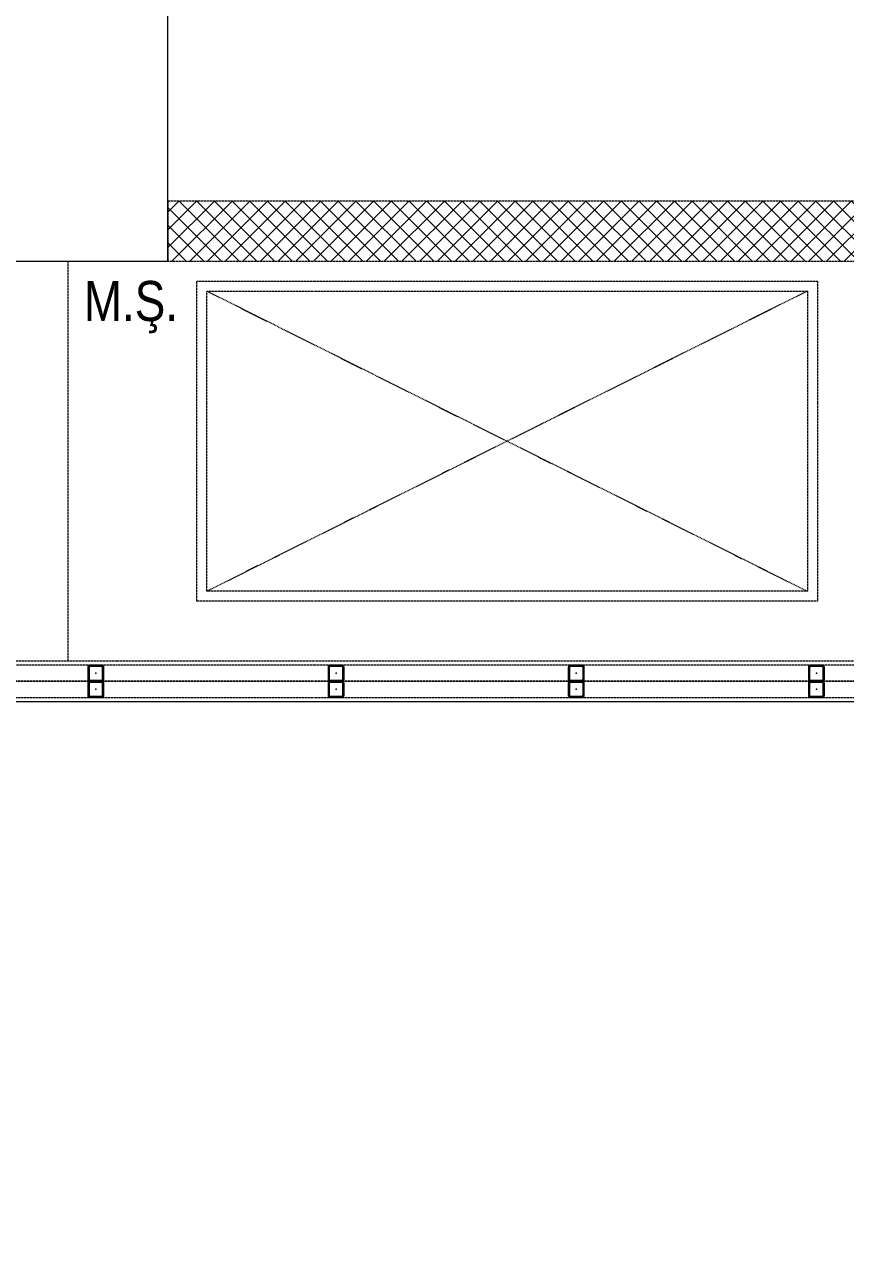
# Model space of a CAD drawing. Extents: x -1457 to 23780, y -2071 to 4205.
# Drawn here: x 13116.6 to 13321.8, y 1700 to 2004.2 of the extents above; entities that cross this region are included whole.
import ezdxf

# ---------------------------------------------------------------- set-up
doc = ezdxf.new("R2010")
doc.units = 0
doc.header["$MEASUREMENT"] = 0
doc.linetypes.add('HIDDEN', pattern=[0.375, 0.25, -0.125])
doc.layers.get('0').update_dxf_attribs({"color": 9, "lineweight": 9})
doc.layers.add('M-TEFRIS2-015', color=129, linetype='Continuous', lineweight=9)
doc.styles.add('MuuM_TEXT-STANDART', font='ARIALN.TTF')

# ---------------------------------------------------------------- blocks, each defined once
blk = doc.blocks.new('p-kolon_80x80')
blk.add_lwpolyline([(-40, -40), (40, -40), (40, 40), (-40, 40)], close=True)
blk = doc.blocks.new('Prf-40x40')
for points in [[(1.5, -2), (-1.5, -2, -0.414214), (-2, -1.5), (-2, 1.5, -0.414214), (-1.5, 2), (1.5, 2, -0.414214), (2, 1.5), (2, -1.5, -0.414214)], [(1.5, -1.7), (-1.5, -1.7, -0.414214), (-1.7, -1.5), (-1.7, 1.5, -0.414214), (-1.5, 1.7), (1.5, 1.7, -0.414214), (1.7, 1.5), (1.7, -1.5, -0.414214)]]:
    blk.add_lwpolyline(points, format="xyb", close=True)
blk.add_point((0, 0))

msp = doc.modelspace()

# ---------------------------------------------------------------- hatches: boundary and pattern name
at = {"layer": 'M-TEFRIS2-015', "linetype": 'HIDDEN', "lineweight": 0}
h = msp.add_hatch(dxfattribs=at)
h.set_pattern_fill('ANSI37', color=256, scale=25, style=0)
h.set_pattern_definition([(45, (5945, 4e-12), (-2.2097087, 2.2097087), []), (135, (5945, 4e-12), (-2.2097087, -2.2097087), [])])
h.paths.add_polyline_path([(13152.5, 1945), (13772.5, 1945), (13772.5, 1960), (13152.5, 1960)])

# ---------------------------------------------------------------- linework, layer by layer
for p, q in [((13162.25, 1937.5), (13312.25, 1862.5)), ((13312.25, 1937.5), (13162.25, 1862.5)), ((13074.5, 1835), (13854.5, 1835))]:
    msp.add_line(p, q, dxfattribs=at)
for points in [[(13074.5, 1250.48, -0.146575), (16650.5, 2301.36, -0.146575)], [(13074.5, 1209.1, -0.147553), (16652.5, 2266.71)], [(13055.87, 1124.03, -0.149972), (16650.5, 2206.09)], [(13124.69, 1100.45), (13117.7, 1111.05, -0.146397), (16605.5, 2161.14), (16605.5, 2148.44, 0.146396), (13124.69, 1100.45, 3.321415)], [(16671.49, 2158.03, 0.152192), (13054.42, 1065.28, 0.152192)], [(13033.61, 1157.26, -0.075525), (14783.96, 1979.92, -0.075525)]]:
    msp.add_lwpolyline(points, format="xyb", dxfattribs=at)
for points in [[(13152.5, 1945), (13772.5, 1945), (13772.5, 1960), (13152.5, 1960)], [(13314.75, 1860), (13159.75, 1860), (13159.75, 1940), (13314.75, 1940)], [(13312.25, 1862.5), (13162.25, 1862.5), (13162.25, 1937.5), (13312.25, 1937.5)]]:
    msp.add_lwpolyline(points, close=True, dxfattribs=at)
for points in [[(13071.5, 1836), (13853.5, 1836), (13853.5, 1945)], [(13072.5, 1835), (13854.5, 1835), (13854.5, 1945), (13844.5, 1945), (13844.5, 1845), (13072.5, 1845)], [(13845.5, 1944), (13845.5, 1844), (13072.5, 1844)], [(13127.5, 1945), (13127.5, 1845)], [(13127.5, 1945), (13127.5, 1845)], [(13074.5, 1840), (13843.61, 1840), (13849.5, 1840), (13849.5, 1846.13), (13849.5, 1943)], [(13849.5, 1840), (13071.97, 1840)]]:
    msp.add_lwpolyline(points, dxfattribs=at)
for centre, radius, start, end in [((16616.87, -4193.95), 6467.02, 89.702043, 123.213414), ((16616.39, -4192.32), 6055, 89.485085, 125.548699)]:
    msp.add_arc(centre, radius, start, end, dxfattribs=at)

# ---------------------------------------------------------------- block references
msp.add_blockref('p-kolon_80x80', (13112.5, 1985), dxfattribs=at)
at = {"layer": 'M-TEFRIS2-015', "linetype": 'HIDDEN', "lineweight": 0, "xscale": -1}
for p in [(13134.5, 1842), (13194.5, 1842), (13254.5, 1842), (13314.5, 1842), (13134.5, 1838), (13194.5, 1838), (13254.5, 1838), (13314.5, 1838)]:
    msp.add_blockref('Prf-40x40', p, dxfattribs=at)

# ---------------------------------------------------------------- texts
at = {"layer": 'M-TEFRIS2-015', "linetype": 'HIDDEN', "lineweight": 0, "style": 'MuuM_TEXT-STANDART'}
msp.add_text('M.Ş.', height=10, dxfattribs=at).set_placement((13131.49, 1930.03))

doc.saveas('drawing.dxf')
